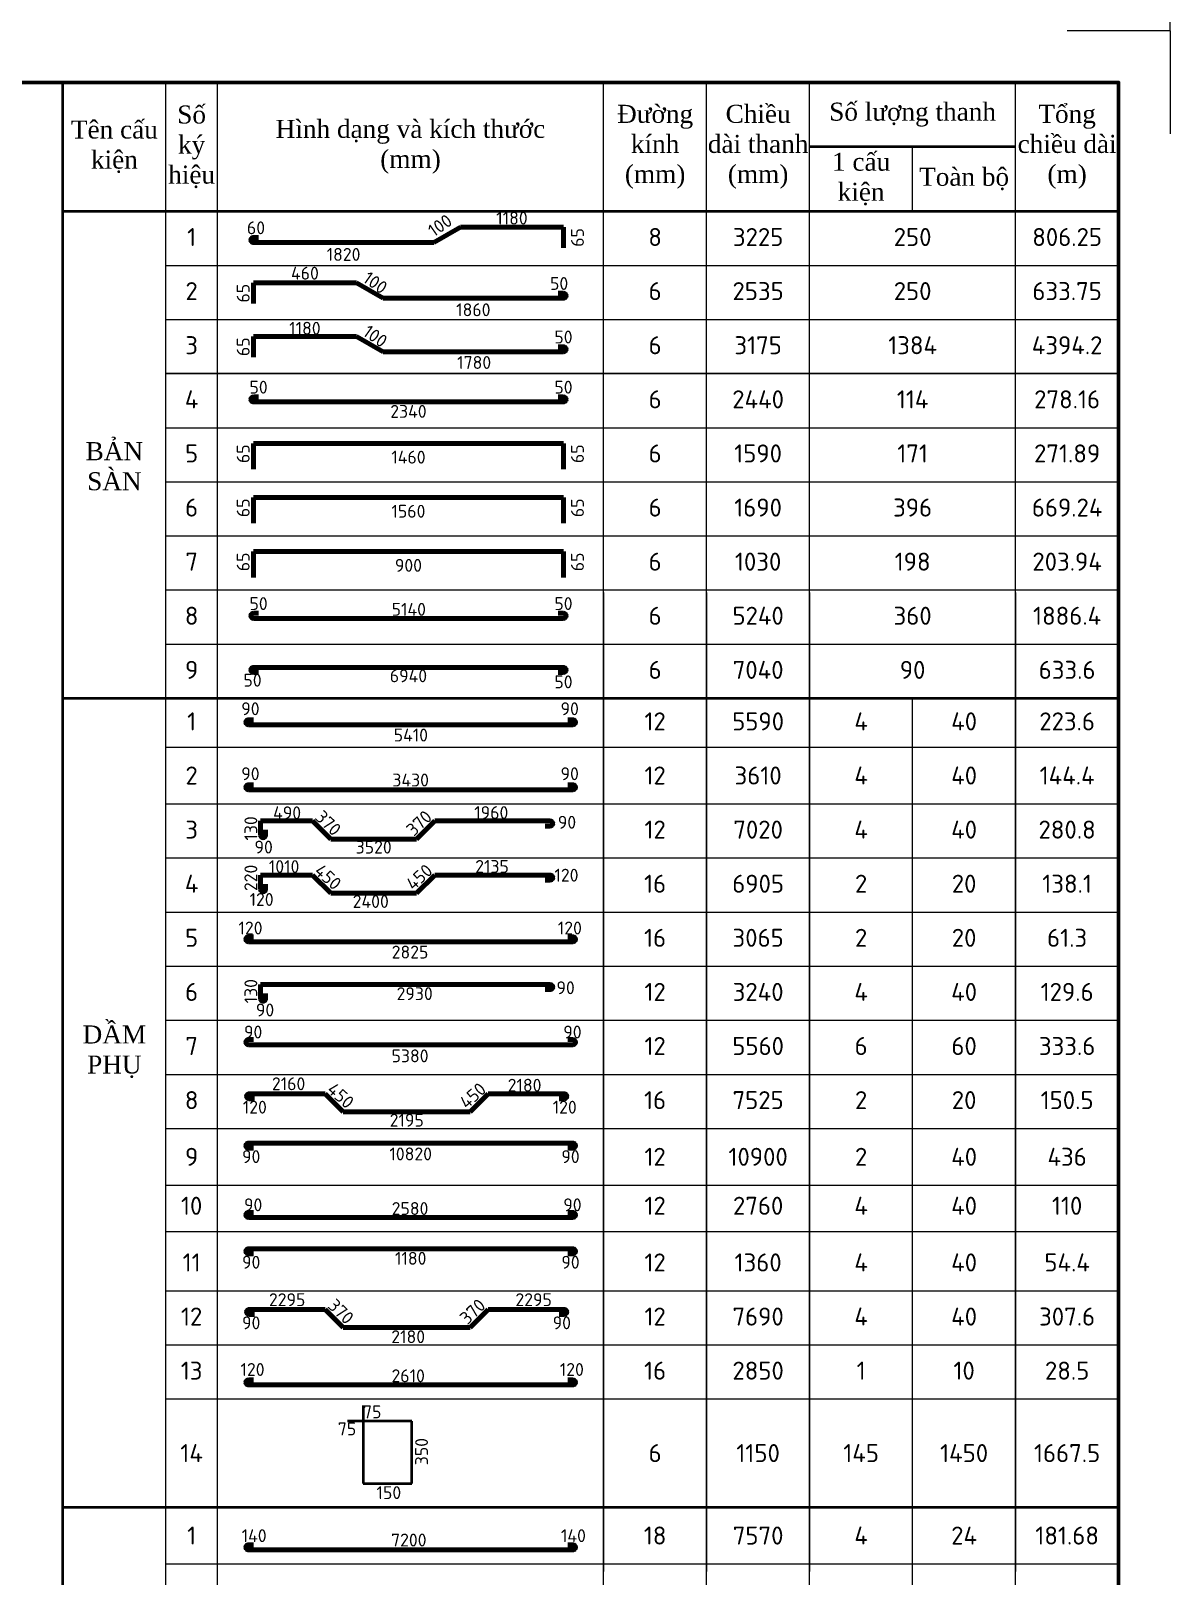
# Model space of a CAD drawing. Header units: millimetres. Extents: x 0 to 4970, y -594 to 1412.
# Drawn here: x 618.8 to 840, y -299.9 to 0 of the extents above; entities that cross this region are included whole.
import ezdxf

# ---------------------------------------------------------------- set-up
doc = ezdxf.new("R2010")
doc.units = ezdxf.units.MM
doc.header["$LTSCALE"] = 0.35
doc.header["$PDMODE"] = 3
doc.layers.get('0').update_dxf_attribs({"lineweight": 50})
for name, color, linetype, lineweight in [('0.35', 7, 'Continuous', 35), ('Cot Dai', 7, 'Continuous', 35), ('Cot thep', 2, 'Continuous', 70), ('Kich Thuoc', 1, 'Continuous', 20), ('Ky Hieu', 4, 'Continuous', 20), ('Text', 40, 'Continuous', 20)]:
    doc.layers.add(name, color=color, linetype=linetype, lineweight=lineweight)
doc.styles.get("Standard").update_dxf_attribs({"font": 'isocpeur.ttf'})
doc.styles.add('vNTNS', font='times.ttf')
doc.dimstyles.new('Dim20KT', dxfattribs={"dimtxt": 2.5, "dimasz": 1.5, "dimexe": 1.25, "dimexo": 0.625, "dimtad": 1, "dimlfac": 20, "dimtxsty": 'Standard', "dimblk": 'ARCHTICK', "dimcen": 2.5, "dimse1": 1, "dimse2": 1, "dimsd1": 1, "dimsd2": 1, "dimadec": 0, "dimazin": 0, "dimtfac": 1, "dimtmove": 0, "dimatfit": 3, "dimfxl": 1, "dimarcsym": 0})
doc.dimstyles.new('Dim50KT', dxfattribs={"dimtxt": 2.5, "dimasz": 1.5, "dimexe": 1.25, "dimexo": 0.625, "dimtad": 1, "dimlfac": 50, "dimtxsty": 'Standard', "dimblk": 'ARCHTICK', "dimcen": 2.5, "dimse1": 1, "dimse2": 1, "dimsd1": 1, "dimsd2": 1, "dimadec": 0, "dimazin": 0, "dimtfac": 1, "dimtmove": 0, "dimatfit": 3, "dimfxl": 1, "dimarcsym": 0})

# ---------------------------------------------------------------- blocks, each defined once
blk = doc.blocks.new('*D1954')
at = {"layer": 'Defpoints', "color": 0}
for p in [(662, -40.08), (662, -40.08), (663, -40.08)]:
    blk.add_point(p, dxfattribs=at)
at = {"layer": 'Kich Thuoc', "color": 0, "insert": (662.5, -38.21), "char_height": 2.5, "attachment_point": 5}
blk.add_mtext('60', dxfattribs=at)
blk = doc.blocks.new('_ArchTick')
at = {"color": 0, "linetype": 'ByBlock', "const_width": 0.15}
blk.add_lwpolyline([(-0.5, -0.5), (0.5, 0.5)], dxfattribs=at)
blk = doc.blocks.new('*D1955')
at = {"layer": 'Defpoints', "color": 0}
for p in [(633.15, -41.49), (725.85, -41.49), (725.85, -45.26)]:
    blk.add_point(p, dxfattribs=at)
at = {"layer": 'Kich Thuoc', "color": 0, "insert": (679.5, -43.38), "char_height": 2.5, "attachment_point": 5}
blk.add_mtext('1820', dxfattribs=at)
blk = doc.blocks.new('*D1956')
at = {"layer": 'Defpoints', "color": 0}
for p in [(701.86, -37.5), (702.1, -37.83), (697.1, -41.33)]:
    blk.add_point(p, dxfattribs=at)
at = {"layer": 'Kich Thuoc', "color": 0, "insert": (698.23, -37.75), "char_height": 2.5, "attachment_point": 5, "rotation": 34.992}
blk.add_mtext('100', dxfattribs=at)
blk = doc.blocks.new('*D1957')
at = {"layer": 'Defpoints', "color": 0}
for p in [(682.7, -38.2), (741.7, -38.2), (741.7, -38.2)]:
    blk.add_point(p, dxfattribs=at)
at = {"layer": 'Kich Thuoc', "color": 0, "insert": (712.2, -36.33), "char_height": 2.5, "attachment_point": 5}
blk.add_mtext('1180', dxfattribs=at)
blk = doc.blocks.new('*D1958')
at = {"layer": 'Defpoints', "color": 0}
for p in [(722.2, -38.33), (726.79, -38.33), (722.2, -41.83)]:
    blk.add_point(p, dxfattribs=at)
at = {"layer": 'Kich Thuoc', "color": 0, "insert": (724.92, -40.08), "char_height": 2.5, "attachment_point": 5, "rotation": 90}
blk.add_mtext('65', dxfattribs=at)
blk = doc.blocks.new('*D1959')
at = {"layer": 'Defpoints', "color": 0}
for p in [(660.5, -48.9), (683.5, -48.9), (683.5, -48.9)]:
    blk.add_point(p, dxfattribs=at)
at = {"layer": 'Kich Thuoc', "color": 0, "insert": (672, -47.02), "char_height": 2.5, "attachment_point": 5}
blk.add_mtext('460', dxfattribs=at)
blk = doc.blocks.new('*D1960')
at = {"layer": 'Defpoints', "color": 0}
for p in [(682.1, -48.65), (687.1, -52.15), (687.1, -52.15)]:
    blk.add_point(p, dxfattribs=at)
at = {"layer": 'Kich Thuoc', "color": 0, "insert": (685.67, -48.86), "char_height": 2.5, "attachment_point": 5, "rotation": 325.008}
blk.add_mtext('100', dxfattribs=at)
blk = doc.blocks.new('*D1961')
at = {"layer": 'Defpoints', "color": 0}
for p in [(658.45, -51.9), (750.95, -51.9), (750.95, -55.99)]:
    blk.add_point(p, dxfattribs=at)
at = {"layer": 'Kich Thuoc', "color": 0, "insert": (704.7, -54.12), "char_height": 2.5, "attachment_point": 5}
blk.add_mtext('1860', dxfattribs=at)
blk = doc.blocks.new('*D1962')
at = {"layer": 'Defpoints', "color": 0}
for p in [(720.86, -50.9), (720.86, -50.9), (721.86, -50.9)]:
    blk.add_point(p, dxfattribs=at)
at = {"layer": 'Kich Thuoc', "color": 0, "insert": (721.36, -49.02), "char_height": 2.5, "attachment_point": 5}
blk.add_mtext('50', dxfattribs=at)
blk = doc.blocks.new('*D1963')
at = {"layer": 'Defpoints', "color": 0}
for p in [(721.7, -61.29), (721.7, -61.29), (722.7, -61.29)]:
    blk.add_point(p, dxfattribs=at)
at = {"layer": 'Kich Thuoc', "color": 0, "insert": (722.2, -59.41), "char_height": 2.5, "attachment_point": 5}
blk.add_mtext('50', dxfattribs=at)
blk = doc.blocks.new('*D1964')
at = {"layer": 'Defpoints', "color": 0}
for p in [(642.5, -59.59), (701.5, -59.59), (701.5, -59.59)]:
    blk.add_point(p, dxfattribs=at)
at = {"layer": 'Kich Thuoc', "color": 0, "insert": (672, -57.71), "char_height": 2.5, "attachment_point": 5}
blk.add_mtext('1180', dxfattribs=at)
blk = doc.blocks.new('*D1965')
at = {"layer": 'Defpoints', "color": 0}
for p in [(682.1, -59.04), (687.1, -62.54), (687.1, -62.54)]:
    blk.add_point(p, dxfattribs=at)
at = {"layer": 'Kich Thuoc', "color": 0, "insert": (685.67, -59.25), "char_height": 2.5, "attachment_point": 5, "rotation": 325.008}
blk.add_mtext('100', dxfattribs=at)
blk = doc.blocks.new('*D1966')
at = {"layer": 'Defpoints', "color": 0}
for p in [(660.45, -61.97), (749.45, -61.97), (749.45, -66.22)]:
    blk.add_point(p, dxfattribs=at)
at = {"layer": 'Kich Thuoc', "color": 0, "insert": (704.86, -64.35), "char_height": 2.5, "attachment_point": 5}
blk.add_mtext('1780', dxfattribs=at)
blk = doc.blocks.new('*D1967')
at = {"layer": 'Defpoints', "color": 0}
for p in [(633.6, -72.03), (750.6, -72.03), (750.6, -75.71)]:
    blk.add_point(p, dxfattribs=at)
at = {"layer": 'Kich Thuoc', "color": 0, "insert": (692.1, -73.84), "char_height": 2.5, "attachment_point": 5}
blk.add_mtext('2340', dxfattribs=at)
blk = doc.blocks.new('*D1968')
at = {"layer": 'Defpoints', "color": 0}
for p in [(721.7, -71.01), (721.7, -71.01), (722.7, -71.01)]:
    blk.add_point(p, dxfattribs=at)
at = {"layer": 'Kich Thuoc', "color": 0, "insert": (722.2, -69.14), "char_height": 2.5, "attachment_point": 5}
blk.add_mtext('50', dxfattribs=at)
blk = doc.blocks.new('*D1969')
at = {"layer": 'Defpoints', "color": 0}
for p in [(662.5, -71.01), (662.5, -71.01), (663.5, -71.01)]:
    blk.add_point(p, dxfattribs=at)
at = {"layer": 'Kich Thuoc', "color": 0, "insert": (663, -69.14), "char_height": 2.5, "attachment_point": 5}
blk.add_mtext('50', dxfattribs=at)
blk = doc.blocks.new('*D1970')
at = {"layer": 'Defpoints', "color": 0}
for p in [(655.6, -84.6), (728.6, -84.6), (728.6, -84.6)]:
    blk.add_point(p, dxfattribs=at)
at = {"layer": 'Kich Thuoc', "color": 0, "insert": (692.1, -82.72), "char_height": 2.5, "attachment_point": 5}
blk.add_mtext('1460', dxfattribs=at)
blk = doc.blocks.new('*D1971')
at = {"layer": 'Defpoints', "color": 0}
for p in [(655.6, -95.1), (728.6, -95.1), (728.6, -95.1)]:
    blk.add_point(p, dxfattribs=at)
at = {"layer": 'Kich Thuoc', "color": 0, "insert": (692.1, -93.22), "char_height": 2.5, "attachment_point": 5}
blk.add_mtext('1560', dxfattribs=at)
blk = doc.blocks.new('*D1972')
at = {"layer": 'Defpoints', "color": 0}
for p in [(655.6, -105.6), (728.6, -105.6), (728.6, -105.6)]:
    blk.add_point(p, dxfattribs=at)
at = {"layer": 'Kich Thuoc', "color": 0, "insert": (692.1, -103.72), "char_height": 2.5, "attachment_point": 5}
blk.add_mtext('900', dxfattribs=at)
blk = doc.blocks.new('*D1973')
at = {"layer": 'Defpoints', "color": 0}
for p in [(633.67, -110.45), (750.67, -110.45), (750.67, -114.13)]:
    blk.add_point(p, dxfattribs=at)
at = {"layer": 'Kich Thuoc', "color": 0, "insert": (692.17, -112.25), "char_height": 2.5, "attachment_point": 5}
blk.add_mtext('5140', dxfattribs=at)
blk = doc.blocks.new('*D1974')
at = {"layer": 'Defpoints', "color": 0}
for p in [(721.7, -113.01), (721.7, -113.01), (722.7, -113.01)]:
    blk.add_point(p, dxfattribs=at)
at = {"layer": 'Kich Thuoc', "color": 0, "insert": (722.2, -111.14), "char_height": 2.5, "attachment_point": 5}
blk.add_mtext('50', dxfattribs=at)
blk = doc.blocks.new('*D1975')
at = {"layer": 'Defpoints', "color": 0}
for p in [(662.5, -113.01), (662.5, -113.01), (663.5, -113.01)]:
    blk.add_point(p, dxfattribs=at)
at = {"layer": 'Kich Thuoc', "color": 0, "insert": (663, -111.14), "char_height": 2.5, "attachment_point": 5}
blk.add_mtext('50', dxfattribs=at)
blk = doc.blocks.new('*D1976')
at = {"layer": 'Defpoints', "color": 0}
for p in [(633.6, -123.35), (750.6, -123.35), (750.6, -127.04)]:
    blk.add_point(p, dxfattribs=at)
at = {"layer": 'Kich Thuoc', "color": 0, "insert": (692.1, -125.16), "char_height": 2.5, "attachment_point": 5}
blk.add_mtext('6940', dxfattribs=at)
blk = doc.blocks.new('*D1977')
at = {"layer": 'Defpoints', "color": 0}
for p in [(721.7, -128.21), (721.7, -128.21), (722.7, -128.21)]:
    blk.add_point(p, dxfattribs=at)
at = {"layer": 'Kich Thuoc', "color": 0, "insert": (722.2, -126.33), "char_height": 2.5, "attachment_point": 5}
blk.add_mtext('50', dxfattribs=at)
blk = doc.blocks.new('*D1978')
at = {"layer": 'Defpoints', "color": 0}
for p in [(661.33, -127.88), (661.33, -127.88), (662.33, -127.88)]:
    blk.add_point(p, dxfattribs=at)
at = {"layer": 'Kich Thuoc', "color": 0, "insert": (661.83, -126.01), "char_height": 2.5, "attachment_point": 5}
blk.add_mtext('50', dxfattribs=at)
blk = doc.blocks.new('*D1979')
at = {"layer": 'Defpoints', "color": 0}
for p in [(722.2, -80.3), (726.79, -80.3), (722.2, -83.8)]:
    blk.add_point(p, dxfattribs=at)
at = {"layer": 'Kich Thuoc', "color": 0, "insert": (724.92, -82.05), "char_height": 2.5, "attachment_point": 5, "rotation": 90}
blk.add_mtext('65', dxfattribs=at)
blk = doc.blocks.new('*D1980')
at = {"layer": 'Defpoints', "color": 0}
for p in [(722.2, -90.8), (726.79, -90.8), (722.2, -94.3)]:
    blk.add_point(p, dxfattribs=at)
at = {"layer": 'Kich Thuoc', "color": 0, "insert": (724.92, -92.55), "char_height": 2.5, "attachment_point": 5, "rotation": 90}
blk.add_mtext('65', dxfattribs=at)
blk = doc.blocks.new('*D1981')
at = {"layer": 'Defpoints', "color": 0}
for p in [(722.2, -101.3), (726.79, -101.3), (722.2, -104.8)]:
    blk.add_point(p, dxfattribs=at)
at = {"layer": 'Kich Thuoc', "color": 0, "insert": (724.92, -103.05), "char_height": 2.5, "attachment_point": 5, "rotation": 90}
blk.add_mtext('65', dxfattribs=at)
blk = doc.blocks.new('*D1982')
at = {"layer": 'Defpoints', "color": 0}
for p in [(657.29, -49.15), (661.89, -49.15), (657.29, -52.65)]:
    blk.add_point(p, dxfattribs=at)
at = {"layer": 'Kich Thuoc', "color": 0, "insert": (660.01, -50.9), "char_height": 2.5, "attachment_point": 5, "rotation": 90}
blk.add_mtext('65', dxfattribs=at)
blk = doc.blocks.new('*D1983')
at = {"layer": 'Defpoints', "color": 0}
for p in [(657.29, -59.54), (661.89, -59.54), (657.29, -63.04)]:
    blk.add_point(p, dxfattribs=at)
at = {"layer": 'Kich Thuoc', "color": 0, "insert": (660.01, -61.29), "char_height": 2.5, "attachment_point": 5, "rotation": 90}
blk.add_mtext('65', dxfattribs=at)
blk = doc.blocks.new('*D1984')
at = {"layer": 'Defpoints', "color": 0}
for p in [(657.29, -80.3), (661.89, -80.3), (657.29, -83.8)]:
    blk.add_point(p, dxfattribs=at)
at = {"layer": 'Kich Thuoc', "color": 0, "insert": (660.01, -82.05), "char_height": 2.5, "attachment_point": 5, "rotation": 90}
blk.add_mtext('65', dxfattribs=at)
blk = doc.blocks.new('*D1985')
at = {"layer": 'Defpoints', "color": 0}
for p in [(657.29, -90.8), (661.89, -90.8), (657.29, -94.3)]:
    blk.add_point(p, dxfattribs=at)
at = {"layer": 'Kich Thuoc', "color": 0, "insert": (660.01, -92.55), "char_height": 2.5, "attachment_point": 5, "rotation": 90}
blk.add_mtext('65', dxfattribs=at)
blk = doc.blocks.new('*D1986')
at = {"layer": 'Defpoints', "color": 0}
for p in [(657.29, -101.3), (661.89, -101.3), (657.29, -104.8)]:
    blk.add_point(p, dxfattribs=at)
at = {"layer": 'Kich Thuoc', "color": 0, "insert": (660.01, -103.05), "char_height": 2.5, "attachment_point": 5, "rotation": 90}
blk.add_mtext('65', dxfattribs=at)
blk = doc.blocks.new('*D1987')
at = {"layer": 'Defpoints', "color": 0}
for p in [(637.82, -134.55), (747.32, -134.55), (747.32, -138.53)]:
    blk.add_point(p, dxfattribs=at)
at = {"layer": 'Kich Thuoc', "color": 0, "insert": (692.57, -136.65), "char_height": 2.5, "attachment_point": 5}
blk.add_mtext('5410', dxfattribs=at)
blk = doc.blocks.new('*D1988')
at = {"layer": 'Defpoints', "color": 0}
for p in [(660.16, -143.05), (724.89, -143.05), (724.89, -147.26)]:
    blk.add_point(p, dxfattribs=at)
at = {"layer": 'Kich Thuoc', "color": 0, "insert": (692.53, -145.38), "char_height": 2.5, "attachment_point": 5}
blk.add_mtext('3430', dxfattribs=at)
blk = doc.blocks.new('*D1989')
at = {"layer": 'Defpoints', "color": 0}
for p in [(663.37, -185.06), (663.37, -187.66), (663.37, -187.66)]:
    blk.add_point(p, dxfattribs=at)
at = {"layer": 'Kich Thuoc', "color": 0, "insert": (661.5, -186.36), "char_height": 2.5, "attachment_point": 5, "rotation": 90}
blk.add_mtext('130', dxfattribs=at)
blk = doc.blocks.new('*D1990')
at = {"layer": 'Defpoints', "color": 0}
for p in [(637.61, -176.52), (747.21, -176.52), (747.21, -180.64)]:
    blk.add_point(p, dxfattribs=at)
at = {"layer": 'Kich Thuoc', "color": 0, "insert": (692.41, -178.77), "char_height": 2.5, "attachment_point": 5}
blk.add_mtext('2825', dxfattribs=at)
blk = doc.blocks.new('*D1991')
at = {"layer": 'Defpoints', "color": 0}
for p in [(670.42, -250.91), (713.68, -250.91), (713.68, -255.29)]:
    blk.add_point(p, dxfattribs=at)
at = {"layer": 'Kich Thuoc', "color": 0, "insert": (692.05, -253.41), "char_height": 2.5, "attachment_point": 5}
blk.add_mtext('2180', dxfattribs=at)
blk = doc.blocks.new('*D1992')
at = {"layer": 'Defpoints', "color": 0}
for p in [(675.09, -247.37), (680.29, -252.37), (680.29, -252.37)]:
    blk.add_point(p, dxfattribs=at)
at = {"layer": 'Kich Thuoc', "color": 0, "insert": (678.99, -248.52), "char_height": 2.5, "attachment_point": 5, "rotation": 316.1233}
blk.add_mtext('370', dxfattribs=at)
blk = doc.blocks.new('*D1993')
at = {"layer": 'Defpoints', "color": 0}
for p in [(708.44, -247.37), (703.24, -252.37), (703.24, -252.37)]:
    blk.add_point(p, dxfattribs=at)
at = {"layer": 'Kich Thuoc', "color": 0, "insert": (704.55, -248.52), "char_height": 2.5, "attachment_point": 5, "rotation": 43.8767}
blk.add_mtext('370', dxfattribs=at)
blk = doc.blocks.new('*D1994')
at = {"layer": 'Defpoints', "color": 0}
for p in [(670.42, -258.5), (713.68, -258.5), (713.68, -262.88)]:
    blk.add_point(p, dxfattribs=at)
at = {"layer": 'Kich Thuoc', "color": 0, "insert": (692.05, -261), "char_height": 2.5, "attachment_point": 5}
blk.add_mtext('2610', dxfattribs=at)
blk = doc.blocks.new('*D1995')
at = {"layer": 'Defpoints', "color": 0}
for p in [(694.79, -149.23), (721.58, -149.23), (721.58, -153.58)]:
    blk.add_point(p, dxfattribs=at)
at = {"layer": 'Kich Thuoc', "color": 0, "insert": (708.19, -151.7), "char_height": 2.5, "attachment_point": 5}
blk.add_mtext('1960', dxfattribs=at)
blk = doc.blocks.new('*D1996')
at = {"layer": 'Defpoints', "color": 0}
for p in [(663.37, -153.47), (663.37, -156.07), (663.37, -156.07)]:
    blk.add_point(p, dxfattribs=at)
at = {"layer": 'Kich Thuoc', "color": 0, "insert": (661.5, -154.77), "char_height": 2.5, "attachment_point": 5, "rotation": 90}
blk.add_mtext('130', dxfattribs=at)
blk = doc.blocks.new('*D1997')
at = {"layer": 'Defpoints', "color": 0}
for p in [(661.14, -153.62), (675.94, -153.62), (675.94, -153.62)]:
    blk.add_point(p, dxfattribs=at)
at = {"layer": 'Kich Thuoc', "color": 0, "insert": (668.54, -151.74), "char_height": 2.5, "attachment_point": 5}
blk.add_mtext('490', dxfattribs=at)
blk = doc.blocks.new('*D1998')
at = {"layer": 'Defpoints', "color": 0}
for p in [(672.63, -152.58), (677.83, -157.58), (677.83, -157.58)]:
    blk.add_point(p, dxfattribs=at)
at = {"layer": 'Kich Thuoc', "color": 0, "insert": (676.53, -153.73), "char_height": 2.5, "attachment_point": 5, "rotation": 316.1233}
blk.add_mtext('370', dxfattribs=at)
blk = doc.blocks.new('*D1999')
at = {"layer": 'Defpoints', "color": 0}
for p in [(698.06, -152.58), (692.86, -157.58), (692.86, -157.58)]:
    blk.add_point(p, dxfattribs=at)
at = {"layer": 'Kich Thuoc', "color": 0, "insert": (694.16, -153.73), "char_height": 2.5, "attachment_point": 5, "rotation": 43.8767}
blk.add_mtext('370', dxfattribs=at)
blk = doc.blocks.new('*D2000')
at = {"layer": 'Defpoints', "color": 0}
for p in [(650.75, -156.34), (719.95, -156.34), (719.95, -160.28)]:
    blk.add_point(p, dxfattribs=at)
at = {"layer": 'Kich Thuoc', "color": 0, "insert": (685.35, -158.4), "char_height": 2.5, "attachment_point": 5}
blk.add_mtext('3520', dxfattribs=at)
blk = doc.blocks.new('*D2001')
at = {"layer": 'Defpoints', "color": 0}
for p in [(663.37, -162.17), (663.37, -166.57), (663.37, -166.57)]:
    blk.add_point(p, dxfattribs=at)
at = {"layer": 'Kich Thuoc', "color": 0, "insert": (661.5, -164.37), "char_height": 2.5, "attachment_point": 5, "rotation": 90}
blk.add_mtext('220', dxfattribs=at)
blk = doc.blocks.new('*D2002')
at = {"layer": 'Defpoints', "color": 0}
for p in [(657.93, -164.06), (677.99, -164.06), (677.99, -164.06)]:
    blk.add_point(p, dxfattribs=at)
at = {"layer": 'Kich Thuoc', "color": 0, "insert": (667.96, -162.18), "char_height": 2.5, "attachment_point": 5}
blk.add_mtext('1010', dxfattribs=at)
blk = doc.blocks.new('*D2003')
at = {"layer": 'Defpoints', "color": 0}
for p in [(672.03, -162.68), (678.43, -168.48), (678.43, -168.48)]:
    blk.add_point(p, dxfattribs=at)
at = {"layer": 'Kich Thuoc', "color": 0, "insert": (676.49, -164.2), "char_height": 2.5, "attachment_point": 5, "rotation": 317.8156}
blk.add_mtext('450', dxfattribs=at)
blk = doc.blocks.new('*D2004')
at = {"layer": 'Defpoints', "color": 0}
for p in [(660.81, -166.76), (708.75, -166.76), (708.75, -170.83)]:
    blk.add_point(p, dxfattribs=at)
at = {"layer": 'Kich Thuoc', "color": 0, "insert": (684.78, -168.95), "char_height": 2.5, "attachment_point": 5}
blk.add_mtext('2400', dxfattribs=at)
blk = doc.blocks.new('*D2005')
at = {"layer": 'Defpoints', "color": 0}
for p in [(698.66, -162.68), (692.26, -168.48), (692.26, -168.48)]:
    blk.add_point(p, dxfattribs=at)
at = {"layer": 'Kich Thuoc', "color": 0, "insert": (694.2, -164.2), "char_height": 2.5, "attachment_point": 5, "rotation": 42.1844}
blk.add_mtext('450', dxfattribs=at)
blk = doc.blocks.new('*D2006')
at = {"layer": 'Defpoints', "color": 0}
for p in [(686.98, -164.04), (729.67, -164.04), (729.67, -164.04)]:
    blk.add_point(p, dxfattribs=at)
at = {"layer": 'Kich Thuoc', "color": 0, "insert": (708.33, -162.16), "char_height": 2.5, "attachment_point": 5}
blk.add_mtext('2135', dxfattribs=at)
blk = doc.blocks.new('*D2007')
at = {"layer": 'Defpoints', "color": 0}
for p in [(664.06, -185.04), (722.56, -185.04), (722.56, -188.71)]:
    blk.add_point(p, dxfattribs=at)
at = {"layer": 'Kich Thuoc', "color": 0, "insert": (693.31, -186.84), "char_height": 2.5, "attachment_point": 5}
blk.add_mtext('2930', dxfattribs=at)
blk = doc.blocks.new('*D2008')
at = {"layer": 'Defpoints', "color": 0}
for p in [(637.61, -196.66), (747.21, -196.66), (747.21, -200.79)]:
    blk.add_point(p, dxfattribs=at)
at = {"layer": 'Kich Thuoc', "color": 0, "insert": (692.41, -198.91), "char_height": 2.5, "attachment_point": 5}
blk.add_mtext('5380', dxfattribs=at)
blk = doc.blocks.new('*D2009')
at = {"layer": 'Defpoints', "color": 0}
for p in [(647.21, -201.82), (690.46, -201.82), (690.46, -206.2)]:
    blk.add_point(p, dxfattribs=at)
at = {"layer": 'Kich Thuoc', "color": 0, "insert": (668.83, -204.33), "char_height": 2.5, "attachment_point": 5}
blk.add_mtext('2160', dxfattribs=at)
blk = doc.blocks.new('*D2010')
at = {"layer": 'Defpoints', "color": 0}
for p in [(674.49, -205.11), (680.89, -210.91), (680.89, -210.91)]:
    blk.add_point(p, dxfattribs=at)
at = {"layer": 'Kich Thuoc', "color": 0, "insert": (678.95, -206.62), "char_height": 2.5, "attachment_point": 5, "rotation": 317.8156}
blk.add_mtext('450', dxfattribs=at)
blk = doc.blocks.new('*D2011')
at = {"layer": 'Defpoints', "color": 0}
for p in [(709.04, -205.11), (702.64, -210.91), (702.64, -210.91)]:
    blk.add_point(p, dxfattribs=at)
at = {"layer": 'Kich Thuoc', "color": 0, "insert": (704.59, -206.62), "char_height": 2.5, "attachment_point": 5, "rotation": 42.1844}
blk.add_mtext('450', dxfattribs=at)
blk = doc.blocks.new('*D2012')
at = {"layer": 'Defpoints', "color": 0}
for p in [(648.44, -248.1), (688.65, -248.1), (688.65, -248.1)]:
    blk.add_point(p, dxfattribs=at)
at = {"layer": 'Kich Thuoc', "color": 0, "insert": (668.55, -246.23), "char_height": 2.5, "attachment_point": 5}
blk.add_mtext('2295', dxfattribs=at)
blk = doc.blocks.new('*D2013')
at = {"layer": 'Defpoints', "color": 0}
for p in [(692.87, -206.48), (736.44, -206.48), (736.44, -206.48)]:
    blk.add_point(p, dxfattribs=at)
at = {"layer": 'Kich Thuoc', "color": 0, "insert": (714.65, -204.61), "char_height": 2.5, "attachment_point": 5}
blk.add_mtext('2180', dxfattribs=at)
blk = doc.blocks.new('*D2014')
at = {"layer": 'Defpoints', "color": 0}
for p in [(669.83, -208.8), (713.7, -208.8), (713.7, -213.28)]:
    blk.add_point(p, dxfattribs=at)
at = {"layer": 'Kich Thuoc', "color": 0, "insert": (691.77, -211.4), "char_height": 2.5, "attachment_point": 5}
blk.add_mtext('2195', dxfattribs=at)
blk = doc.blocks.new('*D2015')
at = {"layer": 'Defpoints', "color": 0}
for p in [(584.34, -218.06), (800.74, -218.06), (800.74, -219.82)]:
    blk.add_point(p, dxfattribs=at)
at = {"layer": 'Kich Thuoc', "color": 0, "insert": (692.54, -217.94), "char_height": 2.5, "attachment_point": 5}
blk.add_mtext('10820', dxfattribs=at)
blk = doc.blocks.new('*D2016')
at = {"layer": 'Defpoints', "color": 0}
for p in [(637.61, -226.29), (747.21, -226.29), (747.21, -230.41)]:
    blk.add_point(p, dxfattribs=at)
at = {"layer": 'Kich Thuoc', "color": 0, "insert": (692.41, -228.54), "char_height": 2.5, "attachment_point": 5}
blk.add_mtext('2580', dxfattribs=at)
blk = doc.blocks.new('*D2017')
at = {"layer": 'Defpoints', "color": 0}
for p in [(680.7, -240.07), (704.38, -240.07), (704.38, -240.07)]:
    blk.add_point(p, dxfattribs=at)
at = {"layer": 'Kich Thuoc', "color": 0, "insert": (692.54, -238.2), "char_height": 2.5, "attachment_point": 5}
blk.add_mtext('1180', dxfattribs=at)
blk = doc.blocks.new('*D2018')
at = {"layer": 'Defpoints', "color": 0}
for p in [(696.3, -248.1), (736.52, -248.1), (736.52, -248.1)]:
    blk.add_point(p, dxfattribs=at)
at = {"layer": 'Kich Thuoc', "color": 0, "insert": (716.41, -246.23), "char_height": 2.5, "attachment_point": 5}
blk.add_mtext('2295', dxfattribs=at)
blk = doc.blocks.new('*D2019')
at = {"layer": 'Defpoints', "color": 0}
for p in [(666.67, -281.16), (709.93, -281.16), (709.93, -285.54)]:
    blk.add_point(p, dxfattribs=at)
at = {"layer": 'Kich Thuoc', "color": 0, "insert": (688.3, -283.67), "char_height": 2.5, "attachment_point": 5}
blk.add_mtext('150', dxfattribs=at)
blk = doc.blocks.new('*D2020')
at = {"layer": 'Defpoints', "color": 0}
for p in [(696.53, -274.41), (696.53, -277.01), (696.53, -277.01)]:
    blk.add_point(p, dxfattribs=at)
at = {"layer": 'Kich Thuoc', "color": 0, "insert": (694.65, -275.71), "char_height": 2.5, "attachment_point": 5, "rotation": 90}
blk.add_mtext('350', dxfattribs=at)
blk = doc.blocks.new('*D2023')
at = {"layer": 'Defpoints', "color": 0}
for p in [(620.38, -288.88), (763.96, -288.88), (763.96, -294.75)]:
    blk.add_point(p, dxfattribs=at)
at = {"layer": 'Kich Thuoc', "color": 0, "insert": (692.17, -292.87), "char_height": 2.5, "attachment_point": 5}
blk.add_mtext('7200', dxfattribs=at)

msp = doc.modelspace()

# ---------------------------------------------------------------- linework, layer by layer
msp.add_lwpolyline([(20, -584), (830, -584), (830, -10), (20, -10)], close=True)
at = {"layer": '0.35'}
for p, q in [((625, -134), (625, -10)), ((810, -22.5), (770, -22.5)), ((625, -35), (830, -35)), ((625, -129.5), (830, -129.5)), ((625, -299), (625, -134)), ((625, -498.094302), (625, -274)), ((625, -286.5), (830, -286.5))]:
    msp.add_line(p, q, dxfattribs=at)
at = {"layer": '0.35', "lineweight": 18}
for p, q in [((645, -134), (645, -10)), ((655, -134), (655, -10)), ((730, -134), (730, -10)), ((750, -134), (750, -10)), ((770, -134), (770, -10)), ((810, -134), (810, -10)), ((790, -35), (790, -22.5)), ((645, -45.5), (830, -45.5)), ((645, -56), (830, -56)), ((645, -77), (830, -77)), ((645, -87.5), (830, -87.5)), ((645, -98), (830, -98)), ((645, -108.5), (830, -108.5)), ((645, -299), (645, -109)), ((655, -299), (655, -109)), ((645, -119), (830, -119)), ((790, -299), (790, -129.5)), ((645, -139), (830, -139)), ((645, -150), (830, -150)), ((645, -160.5), (830, -160.5)), ((645, -171), (830, -171)), ((645, -181.5), (830, -181.5)), ((645, -192), (830, -192)), ((645, -202.5), (830, -202.5)), ((645, -213), (830, -213)), ((645, -224), (830, -224)), ((645, -233), (830, -233)), ((645, -244.5), (830, -244.5)), ((645, -255), (830, -255)), ((645, -265.5), (830, -265.5)), ((645, -403), (645, -274)), ((655, -403), (655, -274)), ((730, -403), (730, -274)), ((750, -403), (750, -274)), ((770, -403), (770, -274)), ((810, -403), (810, -274)), ((645, -297.5), (830, -297.5)), ((790, -403), (790, -299))]:
    msp.add_line(p, q, dxfattribs=at)
at = {"layer": '0.35', "lineweight": 25}
for p, q in [((645, -66.5), (830, -66.5)), ((730, -299), (730, -109)), ((750, -299), (750, -109)), ((770, -299), (770, -109)), ((810, -299), (810, -109))]:
    msp.add_line(p, q, dxfattribs=at)
at = {"layer": 'Cot Dai'}
for p, q in [((683.293545, -266.785552), (683.293545, -281.88967)), ((692.733121, -269.785552), (680.293545, -269.785552)), ((692.733121, -281.88967), (692.733121, -269.785552)), ((683.293545, -281.88967), (692.733121, -281.88967))]:
    msp.add_line(p, q, dxfattribs=at)
at = {"layer": 'Cot thep'}
for p, q in [((697, -41.080298), (702.196152, -38.080298)), ((702.196152, -38.080298), (722.196152, -38.080298)), ((722.196152, -38.080298), (722.196152, -42.080298)), ((662, -40.080298), (663, -40.080298)), ((662, -41.080298), (697, -41.080298)), ((682, -48.897954), (662, -48.897954)), ((662, -48.897954), (662, -52.897954)), ((687.196152, -51.897954), (682, -48.897954)), ((722.196152, -50.897954), (721.196152, -50.897954)), ((722.196152, -51.897954), (687.196152, -51.897954)), ((682, -59.287824), (662, -59.287824)), ((662, -59.287824), (662, -63.287824)), ((687.196152, -62.287824), (682, -59.287824)), ((722.196152, -62.287824), (687.196152, -62.287824)), ((722.196152, -61.287824), (721.196152, -61.287824)), ((662, -71.010442), (663, -71.010442)), ((722.196152, -71.010442), (721.196152, -71.010442)), ((722.196152, -72.010442), (662, -72.010442)), ((722.196152, -80.051212), (662, -80.051212)), ((662, -80.051212), (662, -85.051212)), ((722.196152, -80.051212), (722.196152, -85.051212)), ((722.196152, -90.551212), (662, -90.551212)), ((662, -90.551212), (662, -95.551212)), ((722.196152, -90.551212), (722.196152, -95.551212)), ((722.196152, -101.051212), (662, -101.051212)), ((662, -101.051212), (662, -106.051212)), ((722.196152, -101.051212), (722.196152, -106.051212)), ((662, -113.010442), (663, -113.010442)), ((722.196152, -113.010442), (721.196152, -113.010442)), ((722.196152, -114.010442), (662, -114.010442)), ((722.196152, -123.510442), (662, -123.510442)), ((662, -124.510442), (663, -124.510442)), ((722.196152, -124.510442), (721.196152, -124.510442)), ((661.039794, -133.668966), (662.039794, -133.668966)), ((661.039794, -134.668966), (724.039794, -134.668966)), ((724.039794, -133.668966), (723.039794, -133.668966)), ((661.039794, -146.281099), (662.039794, -146.281099)), ((724.039794, -146.281099), (723.039794, -146.281099)), ((661.039794, -147.281099), (724.039794, -147.281099)), ((663.372368, -156.074072), (663.372368, -153.317201)), ((663.372368, -153.317201), (673.462571, -153.317201)), ((664.372368, -156.074072), (664.372368, -155.074072)), ((673.462571, -153.317201), (676.998105, -156.852735)), ((693.696199, -156.852735), (697.231733, -153.317201)), ((697.231733, -153.317201), (719.63557, -153.317201)), ((719.63557, -154.317201), (718.63557, -154.317201)), ((676.998105, -156.852735), (693.696199, -156.852735)), ((663.372368, -166.574072), (663.372368, -163.817201)), ((663.372368, -163.817201), (673.462571, -163.817201)), ((673.462571, -163.817201), (676.998105, -167.352735)), ((693.696199, -167.352735), (697.231733, -163.817201)), ((697.231733, -163.817201), (719.63557, -163.817201)), ((719.63557, -164.817201), (718.63557, -164.817201)), ((664.372368, -166.574072), (664.372368, -165.574072)), ((676.998105, -167.352735), (693.696199, -167.352735)), ((661.039794, -175.780331), (662.039794, -175.780331)), ((661.039794, -176.780331), (724.039794, -176.780331)), ((724.039794, -175.780331), (723.039794, -175.780331)), ((663.372368, -187.81435), (663.372368, -185.057478)), ((663.372368, -185.057478), (719.63557, -185.057478)), ((664.372368, -187.81435), (664.372368, -186.81435)), ((719.63557, -186.057478), (718.63557, -186.057478)), ((661.039794, -195.75262), (662.039794, -195.75262)), ((661.039794, -196.75262), (724.039794, -196.75262)), ((724.039794, -195.75262), (723.039794, -195.75262)), ((661.177814, -206.246349), (675.918978, -206.246349)), ((675.918978, -206.246349), (679.454511, -209.781883)), ((707.612615, -206.246349), (704.077082, -209.781883)), ((722.353779, -206.246349), (707.612615, -206.246349)), ((661.177814, -207.246349), (662.177814, -207.246349)), ((679.454511, -209.781883), (704.077082, -209.781883)), ((722.353779, -207.246349), (721.353779, -207.246349)), ((661.039794, -215.842192), (724.039794, -215.842192)), ((661.039794, -216.842192), (662.039794, -216.842192)), ((724.039794, -216.842192), (723.039794, -216.842192)), ((661.039794, -229.281099), (662.039794, -229.281099)), ((661.039794, -230.281099), (724.039794, -230.281099)), ((724.039794, -229.281099), (723.039794, -229.281099)), ((661.039794, -236.342192), (724.039794, -236.342192)), ((661.039794, -237.342192), (662.039794, -237.342192)), ((724.039794, -237.342192), (723.039794, -237.342192)), ((661.177814, -248.102137), (675.918978, -248.102137)), ((675.918978, -248.102137), (679.454511, -251.637671)), ((707.612615, -248.102137), (704.077082, -251.637671)), ((722.353779, -248.102137), (707.612615, -248.102137)), ((661.177814, -249.102137), (662.177814, -249.102137)), ((679.454511, -251.637671), (704.077082, -251.637671)), ((722.353779, -249.102137), (721.353779, -249.102137)), ((661.039794, -261.781099), (662.039794, -261.781099)), ((661.039794, -262.781099), (724.039794, -262.781099)), ((724.039794, -261.781099), (723.039794, -261.781099)), ((661.039794, -293.781099), (662.039794, -293.781099)), ((724.039794, -293.781099), (723.039794, -293.781099)), ((661.039794, -294.781099), (724.039794, -294.781099))]:
    msp.add_line(p, q, dxfattribs=at)
for centre, start, end in [((662, -40.580298), 90, 270), ((722.196152, -51.397954), 270, 90), ((722.196152, -61.787824), 270, 90), ((662, -71.510442), 90, 270), ((722.196152, -71.510442), 270, 90), ((662, -113.510442), 90, 270), ((722.196152, -113.510442), 270, 90), ((662, -124.010442), 90, 270), ((722.196152, -124.010442), 270, 90), ((661.039794, -134.168966), 90, 270), ((724.039794, -134.168966), 270, 90), ((661.039794, -146.781099), 90, 270), ((724.039794, -146.781099), 270, 90), ((719.63557, -153.817201), 270, 90), ((663.872368, -156.074072), 180, 0), ((719.63557, -164.317201), 270, 90), ((663.872368, -166.574072), 180, 0), ((661.039794, -176.280331), 90, 270), ((724.039794, -176.280331), 270, 90), ((719.63557, -185.557478), 270, 90), ((663.872368, -187.81435), 180, 0), ((661.039794, -196.25262), 90, 270), ((724.039794, -196.25262), 270, 90), ((661.177814, -206.746349), 90, 270), ((722.353779, -206.746349), 270, 90), ((661.039794, -216.342192), 90, 270), ((724.039794, -216.342192), 270, 90), ((661.039794, -229.781099), 90, 270), ((724.039794, -229.781099), 270, 90), ((661.039794, -236.842192), 90, 270), ((724.039794, -236.842192), 270, 90), ((661.177814, -248.602137), 90, 270), ((722.353779, -248.602137), 270, 90), ((661.039794, -262.281099), 90, 270), ((724.039794, -262.281099), 270, 90), ((661.039794, -294.281099), 90, 270), ((724.039794, -294.281099), 270, 90)]:
    msp.add_arc(centre, 0.5, start, end, dxfattribs=at)
at = {"layer": 'Ky Hieu'}
for q in [(840, 20), (820, 0), (820, 0), (840, -20), (840, -20), (840, -20)]:
    msp.add_line((840, 0), q, dxfattribs=at)

# ---------------------------------------------------------------- texts
at = {"layer": 'Cot thep', "char_height": 3.5, "width": 10, "attachment_point": 5}
for s, insert in [('1', (650, -40)), ('2', (650, -50.5)), ('3', (650, -61)), ('4', (650, -71.5)), ('5', (650, -82)), ('6', (650, -92.5)), ('7', (650, -103)), ('8', (650, -113.5)), ('9', (650, -124)), ('1', (650, -134)), ('2', (650, -144.5)), ('3', (650, -155)), ('4', (650, -165.5)), ('5', (650, -176)), ('6', (650, -186.5)), ('7', (650, -197)), ('8', (650, -207.5)), ('9', (650, -218.5)), ('10', (650, -228)), ('11', (650, -239)), ('12', (650, -249.5)), ('13', (650, -260))]:
    msp.add_mtext(s, dxfattribs=dict(at, insert=insert))
at = {"layer": 'Kich Thuoc', "char_height": 2.5, "width": 3.45107973}
for s, insert, attachment_point in [('90', (659.63769, -130.298792), 1), ('90', (721.63769, -130.298792), 1), ('90', (659.63769, -142.910926), 1), ('90', (721.63769, -142.910926), 1), ('90', (721.108083, -152.327362), 1), ('90', (662.208383, -157.138681), 1), ('120', (720.446654, -162.599585), 1), ('120', (661.248958, -167.312302), 1), ('120', (659.095978, -172.846563), 1), ('120', (721.11201, -172.846563), 1), ('90', (720.841398, -184.443548), 1), ('90', (662.480321, -188.752765), 1), ('90', (660.169709, -193.037773), 1), ('90', (722.169709, -193.037773), 1), ('120', (659.929401, -207.616687), 1), ('120', (720.105367, -207.616687), 1), ('90', (659.791381, -217.212529), 1), ('90', (721.791381, -217.212529), 1), ('90', (660.169709, -226.566253), 1), ('90', (722.169709, -226.566253), 1), ('90', (659.791381, -237.712529), 1), ('90', (721.791381, -237.712529), 1), ('90', (659.791381, -249.472474), 1), ('90', (720.105367, -249.472474), 1), ('120', (659.487781, -258.527177), 1), ('120', (721.487781, -258.527177), 1), ('75', (686.855587, -266.750508), 3), ('75', (681.958245, -270.054048), 3), ('140', (659.716768, -290.76995), 1), ('140', (721.716768, -290.76995), 1)]:
    msp.add_mtext(s, dxfattribs=dict(at, insert=insert, attachment_point=attachment_point))
at = {"layer": 'Text', "char_height": 3.5, "attachment_point": 5, "style": 'vNTNS'}
for s, insert, width in [('Số ký hiệu', (650, -22.5), 10), ('Đường kính (mm)', (740, -22.5), 20), ('Chiều dài thanh\\P(mm)', (760, -22.5), 20), ('Số lượng thanh', (790, -16.25), 40), ('Tổng chiều dài\\P(m)', (820, -22.5), 20), ('Tên cấu kiện', (635, -22.5), 20), ('Hình dạng và kích thước\\P(mm)', (692.5, -22.5), 75), ('1 cấu kiện', (780, -28.75), 20), ('Toàn bộ', (800, -28.75), 20), ('BẢN SÀN', (635, -84.5), 20), ('DẦM\\PPHỤ', (635, -198.116533), 20)]:
    msp.add_mtext(s, dxfattribs=dict(at, insert=insert, width=width))
at = {"layer": 'Text', "char_height": 3.5, "attachment_point": 5}
for s, insert, width in [('8', (740, -40), 20), ('3225', (760, -40), 20), ('250', (790, -40), 40), ('806.25', (820, -40), 20), ('{\\C4;6}', (740, -50.5), 20), ('{\\C4;2535}', (760, -50.5), 20), ('{\\C4;250}', (790, -50.5), 40), ('{\\C4;6}', (740, -61), 20), ('{\\C4;3175}', (760, -61), 20), ('{\\C4;1384}', (790, -61), 40), ('{\\C4;6}', (740, -71.5), 20), ('{\\C4;2440}', (760, -71.5), 20), ('{\\C4;114}', (790, -71.5), 40), ('{\\C4;6}', (740, -92.5), 20), ('{\\C4;1690}', (760, -92.5), 20), ('{\\C4;396}', (790, -92.5), 40), ('{\\C4;6}', (740, -103), 20), ('{\\C4;1030}', (760, -103), 20), ('{\\C4;198}', (790, -103), 40), ('{\\C4;6}', (740, -113.5), 20), ('{\\C4;5240}', (760, -113.5), 20), ('{\\C4;360}', (790, -113.5), 40), ('{\\C4;6}', (740, -124), 20), ('{\\C4;7040}', (760, -124), 20), ('{\\C4;90}', (790, -124), 40), ('14', (650, -276), 10), ('1', (650, -292), 10)]:
    msp.add_mtext(s, dxfattribs=dict(at, insert=insert, width=width))
at = {"layer": 'Text', "color": 4, "char_height": 3.5, "attachment_point": 5}
for s, insert, width in [('633.75', (820, -50.5), 20), ('4394.2', (820, -61), 20), ('278.16', (820, -71.5), 20), ('6', (740, -82), 20), ('1590', (760, -82), 20), ('171', (790, -82), 40), ('271.89', (820, -82), 20), ('669.24', (820, -92.5), 20), ('203.94', (820, -103), 20), ('1886.4', (820, -113.5), 20), ('633.6', (820, -124), 20), ('6', (740, -276), 20), ('1150', (760, -276), 20), ('145', (780, -276), 20), ('1450', (800, -276), 20), ('1667.5', (820, -276), 20)]:
    msp.add_mtext(s, dxfattribs=dict(at, insert=insert, width=width))
at = {"layer": 'Text', "color": 6, "char_height": 3.5, "width": 20, "attachment_point": 5}
for s, insert in [('12', (740, -134)), ('5590', (760, -134)), ('4', (780, -134)), ('40', (800, -134)), ('223.6', (820, -134)), ('12', (740, -144.5)), ('3610', (760, -144.5)), ('4', (780, -144.5)), ('40', (800, -144.5)), ('144.4', (820, -144.5)), ('12', (740, -155)), ('7020', (760, -155)), ('4', (780, -155)), ('40', (800, -155)), ('280.8', (820, -155)), ('12', (740, -186.5)), ('3240', (760, -186.5)), ('4', (780, -186.5)), ('40', (800, -186.5)), ('129.6', (820, -186.5)), ('12', (740, -197)), ('5560', (760, -197)), ('6', (780, -197)), ('60', (800, -197)), ('333.6', (820, -197)), ('12', (740, -218.5)), ('10900', (760, -218.5)), ('2', (780, -218.5)), ('40', (800, -218.5)), ('436', (820, -218.5)), ('12', (740, -228)), ('2760', (760, -228)), ('4', (780, -228)), ('40', (800, -228)), ('110', (820, -228)), ('12', (740, -239)), ('1360', (760, -239)), ('4', (780, -239)), ('40', (800, -239)), ('54.4', (820, -239)), ('12', (740, -249.5)), ('7690', (760, -249.5)), ('4', (780, -249.5)), ('40', (800, -249.5)), ('307.6', (820, -249.5))]:
    msp.add_mtext(s, dxfattribs=dict(at, insert=insert))
at = {"layer": 'Text', "color": 0, "char_height": 3.5, "width": 20, "attachment_point": 5}
for s, insert in [('16', (740, -165.5)), ('6905', (760, -165.5)), ('2', (780, -165.5)), ('20', (800, -165.5)), ('138.1', (820, -165.5)), ('16', (740, -176)), ('3065', (760, -176)), ('2', (780, -176)), ('20', (800, -176)), ('61.3', (820, -176)), ('16', (740, -207.5)), ('7525', (760, -207.5)), ('2', (780, -207.5)), ('20', (800, -207.5)), ('150.5', (820, -207.5)), ('16', (740, -260)), ('2850', (760, -260)), ('1', (780, -260)), ('10', (800, -260)), ('28.5', (820, -260))]:
    msp.add_mtext(s, dxfattribs=dict(at, insert=insert))
at = {"layer": 'Text', "color": 3, "char_height": 3.5, "width": 20, "attachment_point": 5}
for s, insert in [('18', (740, -292)), ('7570', (760, -292)), ('4', (780, -292)), ('24', (800, -292)), ('181.68', (820, -292))]:
    msp.add_mtext(s, dxfattribs=dict(at, insert=insert))

# ---------------------------------------------------------------- dimensions: what is measured, and where the dimension line sits
at = {"layer": 'Kich Thuoc'}
for base, p1, p2, dimstyle, picture, middle in [((741.696152, -38.201143), (682.696152, -38.201143), (741.696152, -38.201143), 'Dim20KT', '*D1957', (712.196152, -36.326143)), ((683.5, -48.897954), (660.5, -48.897954), (683.5, -48.897954), 'Dim20KT', '*D1959', (672, -47.022954)), ((701.5, -59.589005), (642.5, -59.589005), (701.5, -59.589005), 'Dim20KT', '*D1964', (672, -57.714005)), ((750.598076, -75.714935), (633.598076, -72.033864), (750.598076, -72.033864), 'Dim20KT', '*D1967', (692.098076, -73.839935)), ((728.598076, -84.597493), (655.598076, -84.597493), (728.598076, -84.597493), 'Dim20KT', '*D1970', (692.098076, -82.722493)), ((800.739794, -219.819121), (584.339794, -218.064845), (800.739794, -218.064845), 'Dim50KT', '*D2015', (692.539794, -217.944121))]:
    dim = msp.add_linear_dim(base=base, p1=p1, p2=p2, dimstyle=dimstyle, dxfattribs=at)
    dim.commit()
    dim.dimension.update_dxf_attribs({"geometry": picture, "text_midpoint": middle})
for base, p1, p2, angle, text, dimstyle, picture, middle, dimtype in [((701.863729, -37.495516), (697.098076, -41.330298), (702.098076, -37.830298), 34.9920202, '100', 'Dim20KT', '*D1956', (699.305566, -39.28623), 161), ((726.794801, -38.330298), (722.196152, -41.830298), (722.196152, -38.330298), 90, '65', 'Dim20KT', '*D1958', (726.794801, -40.080298), 160), ((687.098076, -52.147954), (682.098076, -48.647954), (687.098076, -52.147954), 325.0079798, '100', 'Dim20KT', '*D1960', (684.598076, -50.397954), 161), ((661.887811, -49.147954), (657.289162, -52.647954), (657.289162, -49.147954), 90, '65', 'Dim20KT', '*D1982', (661.887811, -50.897954), 160), ((687.098076, -62.537824), (682.098076, -59.037824), (687.098076, -62.537824), 325.0079798, '100', 'Dim20KT', '*D1965', (684.598076, -60.787824), 161), ((661.887811, -59.537824), (657.289162, -63.037824), (657.289162, -59.537824), 90, '65', 'Dim20KT', '*D1983', (661.887811, -61.287824), 160), ((661.887811, -80.301212), (657.289162, -83.801212), (657.289162, -80.301212), 90, '65', 'Dim20KT', '*D1984', (661.887811, -82.051212), 160), ((726.794801, -80.301212), (722.196152, -83.801212), (722.196152, -80.301212), 90, '65', 'Dim20KT', '*D1979', (726.794801, -82.051212), 160), ((661.887811, -90.801212), (657.289162, -94.301212), (657.289162, -90.801212), 90, '65', 'Dim20KT', '*D1985', (661.887811, -92.551212), 160), ((726.794801, -90.801212), (722.196152, -94.301212), (722.196152, -90.801212), 90, '65', 'Dim20KT', '*D1980', (726.794801, -92.551212), 160), ((661.887811, -101.301212), (657.289162, -104.801212), (657.289162, -101.301212), 90, '65', 'Dim20KT', '*D1986', (661.887811, -103.051212), 160), ((726.794801, -101.301212), (722.196152, -104.801212), (722.196152, -101.301212), 90, '65', 'Dim20KT', '*D1981', (726.794801, -103.051212), 160), ((677.830338, -157.584968), (672.630338, -152.584968), (677.830338, -157.584968), 316.12330271, '370', 'Dim50KT', '*D1998', (675.230338, -155.084968), 161), ((692.863966, -157.584968), (698.063966, -152.584968), (692.863966, -157.584968), 223.87669729, '370', 'Dim50KT', '*D1999', (695.463966, -155.084968), 161), ((678.430338, -168.484968), (672.030338, -162.684968), (678.430338, -168.484968), 317.81555668, '450', 'Dim50KT', '*D2003', (675.230338, -165.584968), 161), ((692.263966, -168.484968), (698.663966, -162.684968), (692.263966, -168.484968), 222.18444332, '450', 'Dim50KT', '*D2005', (695.463966, -165.584968), 161), ((680.886745, -210.914116), (674.486745, -205.114116), (680.886745, -210.914116), 317.81555668, '450', 'Dim50KT', '*D2010', (677.686745, -208.014116), 161), ((702.644848, -210.914116), (709.044848, -205.114116), (702.644848, -210.914116), 222.18444332, '450', 'Dim50KT', '*D2011', (705.844848, -208.014116), 161), ((680.286745, -252.369904), (675.086745, -247.369904), (680.286745, -252.369904), 316.12330271, '370', 'Dim50KT', '*D1992', (677.686745, -249.869904), 161), ((703.244848, -252.369904), (708.444848, -247.369904), (703.244848, -252.369904), 223.87669729, '370', 'Dim50KT', '*D1993', (705.844848, -249.869904), 161), ((696.529572, -277.007907), (696.529572, -274.407907), (696.529572, -277.007907), 90, '350', 'Dim50KT', '*D2020', (696.529572, -275.707907), 160)]:
    dim = msp.add_linear_dim(base=base, p1=p1, p2=p2, angle=angle, text=text, dimstyle=dimstyle, dxfattribs=at)
    dim.commit()
    dim.dimension.update_dxf_attribs({"geometry": picture, "text_midpoint": middle, "dimtype": dimtype})
for base, p1, p2, text, picture, middle in [((662, -40.080298), (663, -40.080298), (662, -40.080298), '60', '*D1954', (662.5, -40.080298)), ((720.859584, -50.897954), (721.859584, -50.897954), (720.859584, -50.897954), '50', '*D1962', (721.359584, -50.897954)), ((721.696152, -61.287824), (722.696152, -61.287824), (721.696152, -61.287824), '50', '*D1963', (722.196152, -61.287824)), ((749.446152, -66.223329), (660.446152, -61.965959), (749.446152, -61.965959), '1780', '*D1966', (704.863621, -66.223329)), ((662.5, -71.010442), (663.5, -71.010442), (662.5, -71.010442), '50', '*D1969', (663, -71.010442)), ((721.696152, -71.010442), (722.696152, -71.010442), (721.696152, -71.010442), '50', '*D1968', (722.196152, -71.010442)), ((662.5, -113.010442), (663.5, -113.010442), (662.5, -113.010442), '50', '*D1975', (663, -113.010442)), ((721.696152, -113.010442), (722.696152, -113.010442), (721.696152, -113.010442), '50', '*D1974', (722.196152, -113.010442)), ((661.328612, -127.882122), (662.328612, -127.882122), (661.328612, -127.882122), '50', '*D1978', (661.828612, -127.882122)), ((721.696152, -128.209658), (722.696152, -128.209658), (721.696152, -128.209658), '50', '*D1977', (722.196152, -128.209658))]:
    dim = msp.add_linear_dim(base=base, p1=p1, p2=p2, text=text, dimstyle='Dim20KT', dxfattribs=at)
    dim.commit()
    dim.dimension.update_dxf_attribs({"geometry": picture, "text_midpoint": middle, "dimtype": 160})
for base, p1, p2, text, dimstyle, picture, middle in [((725.851655, -45.255814), (633.148345, -41.485321), (725.851655, -41.485321), '1820', 'Dim20KT', '*D1955', (679.5, -43.380814)), ((750.946152, -55.990909), (658.446152, -51.897954), (750.946152, -51.897954), '1860', 'Dim20KT', '*D1961', (704.696152, -54.115909)), ((728.598076, -95.097493), (655.598076, -95.097493), (728.598076, -95.097493), '1560', 'Dim20KT', '*D1971', (692.098076, -93.222493)), ((728.598076, -105.597493), (655.598076, -105.597493), (728.598076, -105.597493), '900', 'Dim20KT', '*D1972', (692.098076, -103.722493)), ((750.671415, -114.128537), (633.671415, -110.447466), (750.671415, -110.447466), '5140', 'Dim20KT', '*D1973', (692.171415, -112.253537)), ((750.598076, -127.035446), (633.598076, -123.354375), (750.598076, -123.354375), '6940', 'Dim20KT', '*D1976', (692.098076, -125.160446)), ((747.324846, -138.528165), (637.824846, -134.546611), (747.324846, -134.546611), '5410', 'Dim50KT', '*D1987', (692.574846, -136.653165)), ((724.893806, -147.257491), (660.164042, -143.049166), (724.893806, -143.049166), '3430', 'Dim50KT', '*D1988', (692.528924, -145.382491)), ((721.581579, -153.579042), (694.789841, -149.228369), (721.581579, -149.228369), '1960', 'Dim50KT', '*D1995', (708.18571, -151.704042)), ((675.941085, -153.619123), (661.141085, -153.619123), (675.941085, -153.619123), '490', 'Dim50KT', '*D1997', (668.541085, -151.744123)), ((719.947152, -160.275352), (650.747152, -156.343682), (719.947152, -156.343682), '3520', 'Dim50KT', '*D2000', (685.347152, -158.400352)), ((677.990993, -164.055957), (657.929952, -164.055957), (677.990993, -164.055957), '1010', 'Dim50KT', '*D2002', (667.960472, -162.180957)), ((729.67391, -164.038014), (686.98142, -164.038014), (729.67391, -164.038014), '2135', 'Dim50KT', '*D2006', (708.327665, -162.163014)), ((747.210819, -180.644024), (637.610819, -176.519562), (747.210819, -176.519562), '2825', 'Dim50KT', '*D1990', (692.410819, -178.769024)), ((722.564831, -188.712371), (664.064831, -185.04015), (722.564831, -185.04015), '2930', 'Dim50KT', '*D2007', (693.314831, -186.837371)), ((747.210819, -200.787524), (637.610819, -196.663062), (747.210819, -196.663062), '5380', 'Dim50KT', '*D2008', (692.410819, -198.912524)), ((690.460064, -206.20228), (647.206692, -201.819035), (690.460064, -201.819035), '2160', 'Dim50KT', '*D2009', (668.833378, -204.32728)), ((736.440164, -206.480109), (692.868686, -206.480109), (736.440164, -206.480109), '2180', 'Dim50KT', '*D2013', (714.654425, -204.605109)), ((713.704809, -213.275002), (669.826784, -208.804855), (713.704809, -208.804855), '2195', 'Dim50KT', '*D2014', (691.765797, -211.400002)), ((747.210819, -230.410937), (637.610819, -226.286476), (747.210819, -226.286476), '2580', 'Dim50KT', '*D2016', (692.410819, -228.535937)), ((704.376716, -240.070338), (680.702872, -240.070338), (704.376716, -240.070338), '1180', 'Dim50KT', '*D2017', (692.539794, -238.195338)), ((688.654615, -248.102137), (648.442176, -248.102137), (688.654615, -248.102137), '2295', 'Dim50KT', '*D2012', (668.548396, -246.227137)), ((736.515949, -248.102137), (696.30351, -248.102137), (736.515949, -248.102137), '2295', 'Dim50KT', '*D2018', (716.409729, -246.227137)), ((713.677465, -255.288736), (670.424093, -250.905491), (713.677465, -250.905491), '2180', 'Dim50KT', '*D1991', (692.050779, -253.413736)), ((713.677465, -262.879515), (670.424093, -258.49627), (713.677465, -258.49627), '2610', 'Dim50KT', '*D1994', (692.050779, -261.004515)), ((709.925001, -285.540735), (666.67163, -281.15749), (709.925001, -281.15749), '150', 'Dim50KT', '*D2019', (688.298315, -283.665735)), ((763.961852, -294.746437), (620.379628, -288.883989), (763.961852, -288.883989), '7200', 'Dim50KT', '*D2023', (692.17074, -292.871437))]:
    dim = msp.add_linear_dim(base=base, p1=p1, p2=p2, text=text, dimstyle=dimstyle, dxfattribs=at)
    dim.commit()
    dim.dimension.update_dxf_attribs({"geometry": picture, "text_midpoint": middle})
for base, p1, p2, picture, middle in [((663.372368, -156.074072), (663.372368, -153.474072), (663.372368, -156.074072), '*D1996', (663.372368, -154.774072)), ((663.372368, -166.574072), (663.372368, -162.174072), (663.372368, -166.574072), '*D2001', (663.372368, -164.374072)), ((663.372368, -187.657478), (663.372368, -185.057478), (663.372368, -187.657478), '*D1989', (663.372368, -186.357478))]:
    dim = msp.add_linear_dim(base=base, p1=p1, p2=p2, angle=90, dimstyle='Dim50KT', dxfattribs=at)
    dim.commit()
    dim.dimension.update_dxf_attribs({"geometry": picture, "text_midpoint": middle, "dimtype": 160})
dim = msp.add_aligned_dim(p1=(660.811649, -166.76356), p2=(708.752481, -166.76356), distance=-4.064972, text='2400', dimstyle='Dim50KT', dxfattribs=at)
dim.commit()
dim.dimension.update_dxf_attribs({"geometry": '*D2004', "text_midpoint": (684.782065, -168.953532)})

doc.saveas('drawing.dxf')
